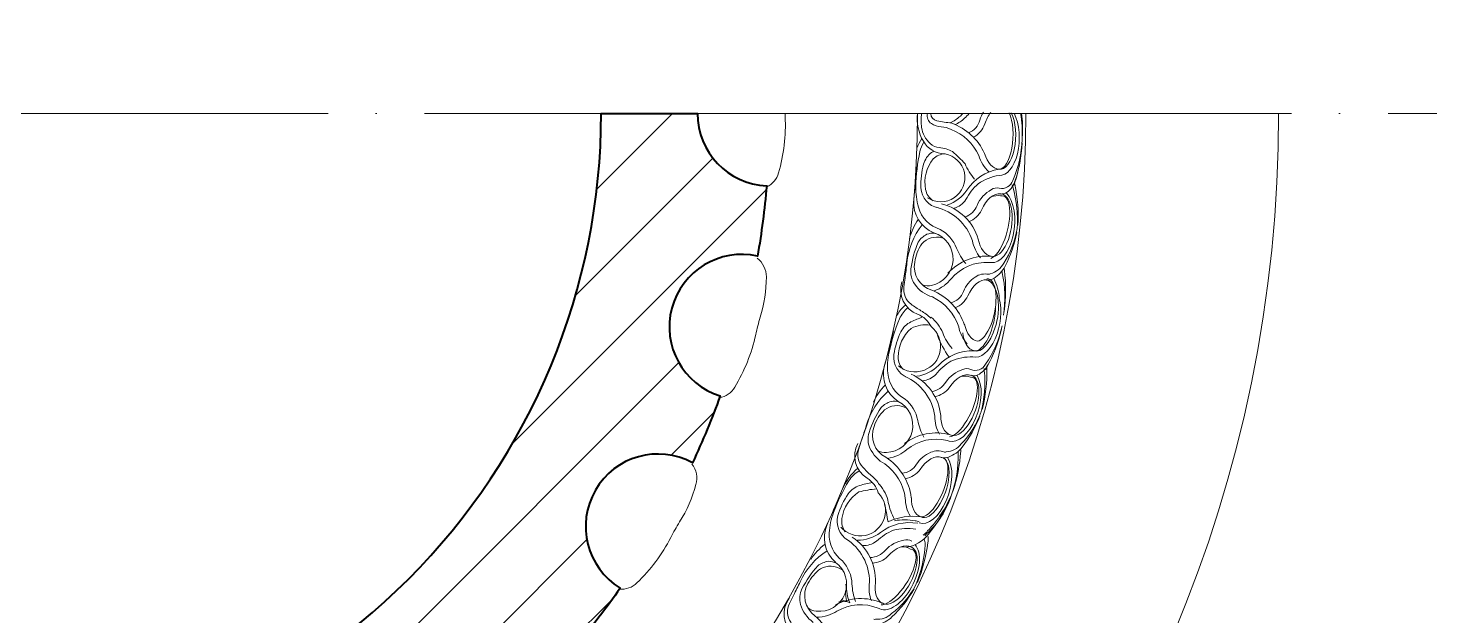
# Model space of a CAD drawing. Header units: millimetres. Extents: x 542654 to 551203, y 315718 to 321804.
# Drawn here: x 549089.6 to 549528.6, y 319470.3 to 319653.3 of the extents above; entities that cross this region are included whole.
import ezdxf

# ---------------------------------------------------------------- set-up
doc = ezdxf.new("R2010")
doc.units = ezdxf.units.MM
doc.linetypes.add('ACAD_ISO04W100', pattern=[30, 24, -3, 0, -3])
doc.layers.add('cad-block.com', color=250, linetype='Continuous')

msp = doc.modelspace()

# ---------------------------------------------------------------- hatches: boundary and pattern name
at = {"layer": 'cad-block.com', "true_color": 0x000000}
h = msp.add_hatch(dxfattribs=at)
h.set_pattern_fill('ANSI31', color=18, scale=150, style=0)
h.set_pattern_definition([(45, (-1130289.928, -83077.777), (-13.25825215, 13.25825215), [])])
edge = h.paths.add_edge_path()
edge.add_line((549063.07, 319861.9), (549063.07, 319831.87))
edge.add_arc((549063.07, 319626.77), 205.1, 90, 180)
edge.add_arc((549063.07, 319626.77), 205.1, 180, 270)
edge.add_arc((549063.07, 319626.77), 205.1, 270, 360)
edge.add_line((549268.17, 319626.77), (549298.21, 319626.77))
edge.add_arc((549320.75, 319626.77), 22.54, 180, 267.4934)
edge.add_arc((549060.23, 319627.14), 260.54, 350.0929, 354.9598, ccw=False)
edge.add_arc((549311.97, 319560.32), 22.54, 77.4026, 252.7016)
edge.add_arc((549059.79, 319628.13), 261.23, 335.0549, 340.0042, ccw=False)
edge.add_arc((549285.88, 319498.15), 22.54, 61.4709, 238.5379)
edge.add_arc((549063.27, 319626.62), 257.43, 319.9958, 324.9905, ccw=False)
edge.add_arc((549245.23, 319444.52), 22.54, 47.4916, 222.4785)
edge.add_arc((549063.07, 319626.77), 257.67, 304.9273, 309.9719, ccw=False)
edge.add_arc((549191.65, 319403.31), 22.54, 32.764, 207.0672)
edge.add_arc((549063.07, 319626.77), 257.67, 289.958, 294.9039, ccw=False)
edge.add_arc((549129.51, 319377.86), 22.54, 17.3263, 192.5624)
edge.add_arc((549063.07, 319626.77), 257.67, 275.0131, 279.9308, ccw=False)
edge.add_arc((549063.07, 319369.1), 22.54, 2.5066, 90)
edge.add_arc((549063.07, 319369.1), 22.54, 90, 177.4934)
edge.add_arc((549063.07, 319626.77), 257.67, 260.0692, 264.9869, ccw=False)
edge.add_arc((548996.64, 319377.86), 22.54, 347.4376, 522.6737)
edge.add_arc((549063.07, 319626.77), 257.67, 245.0961, 250.042, ccw=False)
edge.add_arc((548934.5, 319403.31), 22.54, 332.9328, 507.236)
edge.add_arc((549063.07, 319626.77), 257.67, 230.0281, 235.0727, ccw=False)
edge.add_arc((548880.92, 319444.52), 22.54, 317.5215, 492.5084)
edge.add_arc((549062.88, 319626.62), 257.43, 215.0095, 220.0042, ccw=False)
edge.add_arc((548840.27, 319498.15), 22.54, 301.4621, 478.5291)
edge.add_arc((549066.36, 319628.13), 261.23, 199.9958, 204.9451, ccw=False)
edge.add_arc((548814.18, 319560.32), 22.54, 287.2984, 462.5974)
edge.add_arc((549065.92, 319627.14), 260.54, 185.0402, 189.9071, ccw=False)
edge.add_arc((548805.4, 319626.77), 22.54, 272.5066, 360)
edge.add_arc((548805.4, 319626.77), 22.54, 0, 87.4934)
edge.add_arc((549065.92, 319626.4), 260.54, 170.0929, 174.9598, ccw=False)
edge.add_arc((548814.18, 319693.22), 22.54, 257.4026, 432.7016)
edge.add_arc((549066.36, 319625.41), 261.23, 155.0549, 160.0042, ccw=False)
edge.add_arc((548840.27, 319755.38), 22.54, 241.4709, 418.5379)
edge.add_arc((549062.88, 319626.92), 257.43, 139.9958, 144.9905, ccw=False)
edge.add_arc((548880.92, 319809.02), 22.54, 227.4916, 402.4785)
edge.add_arc((549063.07, 319626.77), 257.67, 124.9273, 129.9719, ccw=False)
edge.add_arc((548934.5, 319850.23), 22.54, 212.764, 387.0672)
edge.add_arc((549063.07, 319626.77), 257.67, 109.958, 114.9039, ccw=False)
edge.add_arc((548996.64, 319875.68), 22.54, 197.3263, 372.5624)
edge.add_arc((549063.07, 319626.77), 257.67, 95.0131, 99.9308, ccw=False)
edge.add_arc((549063.07, 319884.44), 22.54, 182.5066, 270)

# ---------------------------------------------------------------- linework, layer by layer
at = {"layer": 'cad-block.com', "color": 18, "lineweight": 40, "true_color": 0x000000}
msp.add_lwpolyline([(549063.07, 319421.67, 0.414214), (549268.17, 319626.77), (549298.21, 319626.77, 0.401457), (549319.76, 319604.25, -0.021239), (549316.88, 319582.32, 0.959795), (549305.27, 319538.8, -0.021599), (549296.64, 319517.96, 0.974726), (549274.12, 319478.93, -0.021797), (549260.46, 319461.13, 0.957182), (549228.61, 319429.3, -0.022015), (549210.6, 319415.51, 0.951482), (549171.58, 319393.06, -0.021584), (549151.03, 319384.57, 0.959268), (549107.51, 319372.96, -0.021461), (549085.59, 319370.08, 0.401457)], format="xyb", dxfattribs=at)
at = {"layer": 'cad-block.com', "color": 18, "linetype": 'ACAD_ISO04W100', "lineweight": 15, "ltscale": 5, "true_color": 0x000000}
msp.add_lwpolyline([(549063.07, 319626.77), (549528.56, 319626.77)], dxfattribs=at)
at = {"layer": 'cad-block.com', "color": 18, "lineweight": 15, "true_color": 0x000000}
for points in [[(549298.21, 319626.77), (549268.17, 319626.77)], [(549298.21, 319626.77), (549479.28, 319626.77)], [(549344.68, 319474.72), (549343.35, 319475.22)], [(549344.68, 319474.72), (549345.62, 319474.33)]]:
    msp.add_lwpolyline(points, dxfattribs=at)
for points in [[(549325.49, 319626.77, 0.003329), (549325.52, 319625.79, -0.08082), (549323.47, 319608.25, -0.218698), (549319.73, 319603.88)], [(549375.18, 319614.18, -0.258272), (549368.56, 319618.12, -0.163631), (549366.78, 319626.77, 1.063729)], [(549377.66, 319614.87, 0.100511), (549373.52, 319616.12, -0.161914), (549370.7, 319617.36, -0.175038), (549368.02, 319622.42, -0.071203), (549368.02, 319626.77, 0.071203)], [(549377.2, 319621.82, 0.098759), (549374.11, 319622.61, -0.132207), (549371.07, 319623.61, -0.326934), (549369.89, 319626.77, -3.000673)], [(549377.4, 319623.74, -0.008663), (549372.77, 319624.46, -0.39139), (549370.93, 319626.77, -59.373513)], [(549380.87, 319626.77, -0.048342), (549379.98, 319625.87)], [(549382.79, 319626.77, -0.05328), (549381.42, 319625.27)], [(549387.28, 319627.17, 0.068616), (549386.18, 319624.71, -0.25156), (549382.66, 319620.77)], [(549398.84, 319626.83, -0.057586), (549399.33, 319618.7)], [(549399.19, 319626.82, -0.035612), (549399.46, 319619.84)], [(549377.2, 319621.82, -0.195532), (549385.87, 319613.63, 0.142365), (549389.02, 319608.62)], [(549377.4, 319623.74, -0.205239), (549387.63, 319614.27), (549387.63, 319614.27)], [(549387.73, 319623.5, 0.132314), (549387.73, 319623.5, -0.187603), (549384.16, 319619.39)], [(549373.82, 319590.67, -0.258136), (549367.03, 319597.55, -0.074156), (549366.21, 319604.03, -0.047841), (549367.49, 319614.87, -0.095913), (549368.75, 319617.81, -0.095913)], [(549368.09, 319618.99, 0.075703), (549366.58, 319615.91)], [(549392.18, 319603.47, 0.37953), (549396.46, 319605.91, 0.093177), (549399.33, 319618.7)], [(549396.71, 319604.37, 0.018642), (549396.98, 319605.01, 0.065451), (549399.36, 319617.58, 0.065451)], [(549371.82, 319615.05, 0.034218), (549371.15, 319614.62, 0.168169), (549368.64, 319610.98, 0.080639), (549367.83, 319603.61, 0.343741), (549373.25, 319597.33)], [(549375.36, 319614.19, 0.174124), (549371.6, 319612.64, 0.216881), (549369.28, 319603.1, 0.210677), (549371.62, 319599.57, 0.004601)], [(549377.66, 319614.87, -0.02501), (549381.57, 319611.12, 0.086664), (549384.54, 319606.32)], [(549392.49, 319601.68, 0.154889), (549394.68, 319602.22, 0.162419), (549397.21, 319606, 0.070806), (549398.96, 319614.68, 0.039582)], [(549371.86, 319589.55, -0.330572), (549365.58, 319599.8, 0.00887), (549366.36, 319610.86, -0.170453)], [(549392.16, 319609.4, 0.211881), (549382.08, 319602.88, 0.145453)], [(549392.15, 319607.46, 0.115094), (549385.67, 319604.87, 0.113469)], [(549385.67, 319604.87, 0.097391), (549381.81, 319599.92, -0.177785), (549378.05, 319597.24, -52748.141496)], [(549389.76, 319603.04, 0.167244), (549385.32, 319598.15, -0.221723), (549381.53, 319594.48, -0.21466)], [(549385.67, 319604.87, 0.000004), (549385.67, 319604.86, 0.000004)], [(549389.76, 319603.04, -0.243056), (549392.18, 319603.47, -0.467619)], [(549396.27, 319604.53, -0.024119), (549396.41, 319603.93, -0.09277), (549397.78, 319590.83)], [(549396.92, 319605.48, -0.020284), (549397.09, 319604.71, -0.065325), (549398.02, 319591.93, -0.065451)], [(549392.57, 319601.06, 0.150462), (549389.7, 319600.83, -1140.797871)], [(549392.59, 319601.72, 0.0002), (549392.59, 319601.72, 0.0002)], [(549372.47, 319597.54, 0.042276), (549372.47, 319597.54, -0.260309), (549383.87, 319587.14, 0.123631), (549386.35, 319581.82)], [(549374.23, 319598.62, -0.266872), (549385.68, 319587.61), (549385.68, 319587.61)], [(549386.69, 319596.67, 0.165719), (549386.69, 319596.67, -0.184944), (549382.76, 319593.06)], [(549368.18, 319592.1, 0.14286), (549363.46, 319580.22, -0.003114), (549362.86, 319575.57, 0.001263), (549362.49, 319572.77, 0.269297), (549364.76, 319567.35, 0.032055), (549367.83, 319565.32, -0.066973), (549370.92, 319562.96, -14.793123)], [(549366.93, 319593.79, 0.081084), (549364.27, 319587.86, 0.380747)], [(549373.82, 319590.67, -0.172942), (549378.9, 319584.85, 0.080911), (549381.76, 319580.04)], [(549388.92, 319576.67, 0.375012), (549389.41, 319576.85, 0.214877), (549393.6, 319580.14, 0.107511), (549397.8, 319590.94, 0.071007)], [(549371.39, 319569.61, -0.167679), (549365.87, 319573.6, -0.185084), (549364.68, 319578.34, -0.066584), (549366.96, 319586.7, -0.127223), (549369.65, 319589.13, -0.13935), (549372.26, 319589.37, -1.947991)], [(549371.24, 319571.71, -0.381697), (549365.87, 319580.48, -0.122512), (549368.13, 319586.13, -0.285423), (549374.33, 319588.07, -0.437676)], [(549388.24, 319574.87, 0.160145), (549390.48, 319575.4, 0.142486), (549394.02, 319579.19, 0.07532), (549397.69, 319589.68, 0.065451)], [(549316.77, 319581.7, -0.235986), (549319.64, 319575.87, -0.07141), (549317.73, 319563.28, 0.018971), (549316.33, 319557.9, -0.08082), (549309.8, 319541.49, -0.218698), (549305.06, 319538.23, 4.897117)], [(549389.68, 319582.29, 0.231733), (549376.17, 319576.99, -0.066571), (549376.17, 319576.99)], [(549389.06, 319580.38, 0.234103), (549377.23, 319575.29, -0.067828), (549375, 319573.13, -0.067828)], [(549384.72, 319575.81, -0.207831), (549388.92, 319576.67, -0.467619)], [(549389.68, 319580.33, 0.076886), (549389.06, 319580.38, 0.711485)], [(549393.03, 319577.64, -0.020326), (549393.15, 319577.13, -0.093407), (549393.5, 319563.99)], [(549393.68, 319578.58, -0.01773), (549393.83, 319577.91, -0.065459), (549393.74, 319565.11, -0.065459)], [(549370.96, 319560.41, 0.191456), (549366.78, 319564.21, -0.402427), (549361.91, 319574.37, 0.069687)], [(549371.14, 319573.23, -0.148154), (549368.32, 319573.35, -0.438262)], [(549384.72, 319575.81, 0.150244), (549381.04, 319571.33, -0.25156), (549377.13, 319567.79, -0.21133)], [(549392.22, 319569.17, 0.118076), (549390.48, 319575.4, -0.25983)], [(549371.24, 319571.71, -0.220912), (549381.4, 319560.8), (549381.4, 319560.8)], [(549371.39, 319569.61, -0.203444), (549379.58, 319560.35, 0.142365), (549382.19, 319555.04)], [(549382.46, 319569.97, 0.132314), (549382.46, 319569.97, -0.187603), (549378.49, 319566.25)], [(549362.9, 319537.83, -0.258136), (549357.49, 319545.85, -0.074156), (549357.88, 319552.38, -0.047841), (549361.15, 319562.79, -0.121634), (549363.74, 319566.22, -0.095913)], [(549363.01, 319567.1, 0.106907), (549360.45, 319563.98)], [(549368.37, 319563.38, 0.012713), (549364.7, 319561.87, 0.168169), (549361.56, 319558.76, 0.080639), (549359.4, 319551.66, 0.343741), (549363.57, 319544.49)], [(549370.75, 319560.8, 0.164489), (549364.77, 319559.84, 0.216881), (549360.73, 319550.89, 0.210677), (549362.38, 319546.99, 0.004601)], [(549370.89, 319563.36, -0.137047), (549374.62, 319558.42, 0.081294), (549377.5, 319553.6)], [(549383.31, 319547.03, 0.37953), (549387.96, 319548.63, 0.093177), (549393.15, 319560.67)], [(549387.92, 319547.07, 0.018642), (549388.31, 319547.65, 0.065451), (549392.96, 319559.56, 0.065451)], [(549360.76, 319537.1, -0.330572), (549356.48, 319548.34, 0.00887), (549359.3, 319559.06, -0.170453)], [(549383.28, 319545.21, 0.154889), (549385.53, 319545.33, 0.162419), (549388.72, 319548.58, 0.070806), (549392.04, 319556.78, 0.039582)], [(549384.38, 319552.85, 0.211881), (549373.27, 319548.31, 0.145453)], [(549384.01, 319550.95, 0.115094), (549377.17, 319549.6, 0.113469)], [(549377.47, 319552.03, 0.000004), (549377.47, 319552.03, 0.000004)], [(549377.17, 319549.6, 0.097391), (549372.46, 319545.45, -0.177785), (549368.27, 319543.52, -52748.141496)], [(549380.85, 319547.05, 0.167244), (549375.58, 319543.07, -0.221723), (549371.17, 319540.16, -0.21466)], [(549377.17, 319549.6, 0.000004), (549377.17, 319549.6, 0.000004)], [(549380.85, 319547.05, -0.243056), (549383.31, 319547.03, -0.467619)], [(549387.52, 319547.31, -0.024119), (549387.55, 319546.69, -0.09277), (549386.47, 319533.57)], [(549388.34, 319548.12, -0.020284), (549388.36, 319547.33, -0.065325), (549386.91, 319534.6, -0.065451)], [(549356.7, 319542.18, 0.081084), (549352.99, 319536.85, 0.380747)], [(549362.83, 319544.84, 0.042276), (549362.83, 319544.84, -0.260309), (549372.12, 319532.51, 0.123631), (549373.57, 319526.83)], [(549364.77, 319545.58, -0.266872), (549373.98, 319532.64), (549373.98, 319532.64)], [(549383.24, 319544.59, 0.150462), (549380.38, 319544.89, -1140.797871)], [(549383.38, 319545.23, 0.0002), (549383.38, 319545.23, 0.0002)], [(549357.61, 319540.29, 0.14286), (549350.78, 319529.49, -0.003114), (549349.33, 319525.03, 0.001263), (549348.45, 319522.34, 0.269297), (549349.68, 319516.6, 0.032055), (549352.32, 319514.03, -0.066973), (549354.92, 319511.14, -14.793123)], [(549362.9, 319537.83, -0.172942), (549366.81, 319531.18, 0.080911), (549368.73, 319525.93)], [(549376.66, 319541.35, 0.165719), (549376.66, 319541.35, -0.184944), (549372.13, 319538.54)], [(549356.61, 319517.59, -0.167679), (549351.93, 319522.53, -0.185084), (549351.63, 319527.41, -0.066584), (549355.42, 319535.2, -0.127223), (549358.51, 319537.09, -0.13935), (549361.12, 319536.85, -1.947991)], [(549356.86, 319519.68, -0.381697), (549353.2, 319529.3, -0.122512), (549356.46, 319534.43, -0.285423), (549362.91, 319535.19, -0.437676)], [(549375.14, 319521.29, 0.375012), (549375.66, 319521.37, 0.214877), (549380.38, 319523.83, 0.107511), (549386.51, 319533.67, 0.071007)], [(549374.14, 319519.64, 0.160145), (549376.44, 319519.75, 0.142486), (549380.62, 319522.82, 0.07532), (549386.17, 319532.46, 0.065451)], [(549354.49, 319508.62, 0.191456), (549351.08, 319513.13, -0.402427), (549348.17, 319524.02, 0.069687)], [(549375.97, 319524.91, 0.234103), (549363.41, 319522.09, -0.067828), (549360.81, 319520.38, -0.067828)], [(549376.93, 319526.67, 0.231733), (549362.67, 319523.96, -0.066571), (549362.67, 319523.96)], [(549376.57, 319524.74, 0.076886), (549375.97, 319524.91, 0.711485)], [(549357.04, 319521.19, -0.148154), (549354.29, 319521.83, -0.438262)], [(549356.86, 319519.68, -0.220912), (549364.82, 319507.08), (549364.82, 319507.08)], [(549370.86, 319521.22, 0.150244), (549366.42, 319517.5, -0.25156), (549361.92, 319514.74, -0.21133)], [(549370.86, 319521.22, -0.207831), (549375.14, 319521.29, -0.467619)], [(549379.36, 319521.48, -0.020326), (549379.38, 319520.96, -0.093407), (549377.3, 319507.98)], [(549380.18, 319522.29, -0.01773), (549380.2, 319521.6, -0.065459), (549377.75, 319509.04, -0.065459)], [(549296.47, 319517.58, -0.235986), (549297.72, 319511.2, -0.07141), (549292.62, 319499.53, 0.018971), (549289.87, 319494.7, -0.08082), (549279.32, 319480.53, -0.218698), (549273.9, 319478.62, 4.897117)], [(549343.42, 319487.38, -0.258136), (549339.24, 319496.1, -0.074156), (549340.58, 319502.5, -0.047841), (549345.33, 319512.33, -0.127083), (549348.6, 319515.47, -0.095913)], [(549348.1, 319516.29, 0.105571), (549343.33, 319509.75, 0.829552)], [(549356.61, 319517.59, -0.203444), (549362.95, 319506.97, 0.142365), (549364.54, 319501.27)], [(549367.56, 319515.9, 0.132314), (549367.56, 319515.9, -0.187603), (549362.97, 319512.98)], [(549352.65, 319511.87, 0.014065), (549348.7, 319510.9, 0.168169), (549345.15, 319508.28, 0.080639), (549341.97, 319501.57, 0.343741), (549345.06, 319493.87)], [(549354.9, 319511.16, -0.137047), (549357.65, 319505.62, 0.081294), (549359.58, 319500.35)], [(549341.2, 319486.96, -0.330572), (549338.6, 319498.7, 0.00887), (549342.95, 319508.91, -0.170453)], [(549354.05, 319509.81, 0.050218), (549348.48, 319508.88, 0.216881), (549343.18, 319500.61, 0.210677), (549344.24, 319496.51, 0.004601)], [(549363.19, 319491.66, 0.19572), (549370.14, 319495.71, 0.063787), (549377.01, 319506.9, 0.065451)], [(549368.53, 319495.45, 0.084136), (549369.9, 319496.72, 0.090657), (549377.3, 319507.98)], [(549368.99, 319495.22, 0.018668), (549369.49, 319495.71, 0.138496), (549377.3, 319507.98)], [(549366.86, 319499.11, 0.211881), (549355.21, 319496.24, 0.145453)], [(549367.77, 319501.12, 0.145453), (549357.56, 319499.57, 0.145453)], [(549359.26, 319498.81, 0.000004), (549359.26, 319498.81, 0.000004)], [(549366.06, 319499.89, 0.091119), (549359.56, 319499.92, 0.091119)], [(549367.22, 319499.55, 0.086243), (549366.06, 319499.89)], [(549344.38, 319494.32, 0.042276), (549344.38, 319494.32, -0.260309), (549351.77, 319480.77, 0.123631), (549352.38, 319474.93)], [(549346.4, 319494.77, -0.266872), (549353.63, 319480.62), (549353.63, 319480.62)], [(549359.25, 319496.94, 0.097391), (549353.99, 319493.52, -0.177785), (549349.56, 319492.22, -52748.141496)], [(549362.52, 319493.88, 0.167244), (549356.73, 319490.71, -0.221723), (549351.94, 319488.47, -0.21466)], [(549366.22, 319497.28, 0.115094), (549359.25, 319496.94, 0.113469)], [(549359.25, 319496.94, 0.000004), (549359.25, 319496.94, 0.000004)], [(549362.52, 319493.88, -0.243056), (549364.95, 319493.5, -0.467619)], [(549368.82, 319494.29, -0.075445), (549369.1, 319492.55, -0.09277), (549366.12, 319479.72)], [(549370.09, 319495.03, -0.0553), (549370, 319493.07, -0.065325), (549366.71, 319480.68, -0.065451)], [(549338.55, 319490.58, 0.14286), (549330.22, 319480.89, -0.003114), (549328.13, 319476.68, 0.001263), (549326.87, 319474.15, 0.269297), (549327.24, 319468.29, 0.032055), (549329.49, 319465.37, -0.066973), (549331.63, 319462.13, -14.793123)], [(549337.92, 319492.58, 0.081084), (549333.48, 319487.85, 0.380747)], [(549364.53, 319491.09, 0.150462), (549361.74, 319491.81, -1140.797871)], [(549364.76, 319491.71, 0.0002), (549364.77, 319491.71, 0.0002)], [(549334.25, 319468.27, -0.167679), (549330.33, 319473.84, -0.185084), (549330.75, 319478.71, -0.066584), (549335.64, 319485.86, -0.127223), (549338.97, 319487.29, -0.13935), (549341.52, 319486.67, -1.947991)], [(549334.8, 319470.3, -0.381697), (549332.58, 319480.35, -0.122512), (549336.56, 319484.95, -0.285423), (549343.05, 319484.76, -0.437676)], [(549343.42, 319487.38, -0.172942), (549346.32, 319480.22, 0.080911), (549347.46, 319474.75)], [(549357.54, 319488.86, 0.165719), (549357.54, 319488.86, -0.184944), (549352.65, 319486.73)], [(549344.46, 319480.14, 0.07743), (549345.62, 319474.33)], [(549330.85, 319459.71, 0.191456), (549328.13, 319464.66, -0.402427), (549326.84, 319475.86, 0.069687)], [(549344.68, 319474.72, -0.07015), (549344.33, 319478.13, -19.622148)], [(549351.89, 319467.75, 0.160145), (549354.18, 319467.52, 0.142486), (549358.77, 319469.95, 0.07532), (549365.66, 319478.67, 0.065451)], [(549353.12, 319469.23, 0.375012), (549353.65, 319469.23, 0.214877), (549358.68, 319470.98, 0.107511), (549366.17, 319479.82, 0.071007)], [(549335.2, 319471.77, -0.148154), (549332.57, 319472.81, -0.438262)], [(549354.47, 319472.68, 0.234103), (549341.63, 319471.73, -0.067828), (549338.81, 319470.42, -0.067828)], [(549355.68, 319474.29, 0.231733), (549341.18, 319473.68, -0.066571), (549341.18, 319473.68)], [(549344.68, 319474.72, 0.120962), (549342.26, 319474.63, -1.326627)], [(549355.04, 319472.44, 0.076886), (549354.47, 319472.68, 0.711485)], [(549334.8, 319470.3, -0.220912), (549340.84, 319456.67), (549340.84, 319456.67)]]:
    msp.add_lwpolyline(points, format="xyb", dxfattribs=at)
for centre, radius, start, end in [((549063.07, 319626.77), 303.7, 270, 0), ((549063.07, 319626.77), 337.45, 270, 0), ((549063.07, 319626.77), 416.2, 270, 0), ((549372.26, 319634.38), 11.5, 294.1302, 312.2119), ((549373.7, 319633.78), 11.5, 294.1302, 312.2119), ((549373.97, 319606.78), 7.53, 236.9672, 79.3422), ((549372.48, 319609.21), 11.5, 288.1623, 326.6014), ((549369.4, 319581.48), 8.43, 281.909, 73.0153), ((549368.2, 319582.4), 11.5, 288.1645, 306.2462), ((549366, 319554.21), 7.94, 229.2642, 51.2954), ((549403.85, 319569.93), 33.27, 201.7175, 214.9038), ((549365.01, 319556.31), 11.5, 277.5093, 315.9483), ((549356.85, 319529.62), 8.43, 271.256, 62.3623), ((549355.85, 319530.75), 11.5, 277.5115, 295.5932), ((549348.87, 319503.08), 7.9, 220.6144, 44.6234), ((549242.62, 319480.14), 116.58, 9.5944, 12.4725), ((549348.2, 319505.35), 11.5, 269.1282, 307.5673), ((549336.24, 319480.14), 8.43, 262.8749, 53.9812), ((549335.41, 319481.4), 11.5, 269.1304, 287.2121)]:
    msp.add_arc(centre, radius, start, end, dxfattribs=at)
for centre, major_axis, start_param, end_param in [((549392.64, 319619.21), (-0.48, -9.81), 3.805379, 4.287134), ((549392.64, 319619.21), (-0.48, -9.81), -1.015777, 0), ((549391.17, 319592), (-1.49, -9.71), 3.141593, 4.300206), ((549391.17, 319592), (-1.49, -9.71), -1.015776, 0), ((549386.89, 319565.19), (-1.49, -9.71), 3.141593, 4.287134), ((549386.89, 319565.57), (-1.49, -9.71), -1.015777, 0), ((549386.66, 319562.4), (-2.28, -9.55), -1.015777, 0), ((549380.19, 319535.94), (-3.26, -9.26), 3.141593, 4.300206), ((549380.19, 319535.94), (-3.26, -9.26), -1.015776, 0), ((549371.03, 319510.38), (-3.26, -9.26), 3.141593, 4.287134), ((549371.03, 319510.38), (-3.26, -9.26), -1.015777, 0), ((549360.25, 319482.98), (-4.58, -8.69), 3.141593, 4.300206), ((549360.25, 319482.98), (-4.58, -8.69), -1.015776, 0)]:
    msp.add_ellipse(centre, major_axis=major_axis, ratio=0.570546, start_param=start_param, end_param=end_param, dxfattribs=at)
at = {"layer": 'cad-block.com', "color": 18, "lineweight": 15, "true_color": 0x000000, "extrusion": (0, 0, -1)}
for centre, major_axis, ratio, start_param, end_param in [((549392.43, 319618.97), (0.1, 11.52), 0.522762, 0.808279, 3.172065), ((549392.64, 319619.21), (-0.48, -9.81), 0.39308, 3.786762, 6.283185), ((549392.9, 319619.19), (-0.48, -9.83), 0.45019, 3.7872, 6.34371), ((549391.07, 319591.35), (-2.39, -9.75), 0.383363, 2.916296, 6.057889), ((549390.94, 319591.78), (-1.26, -11.45), 0.522, 3.557014, 6.283897), ((549391.44, 319591.96), (-1.49, -9.72), 0.469432, 3.083543, 6.341235), ((549391.69, 319591.76), (1.49, 9.72), 0.612911, -0.044481, -0.044423), ((549386.89, 319565.57), (-1.96, -9.68), 0.397635, 3.024538, 6.166131), ((549387.16, 319565.15), (-0.83, -9.82), 0.482002, 3.225421, 5.233987), ((549386.41, 319562.21), (2.22, 11.3), 0.522762, 0.808279, 3.172065), ((549386.66, 319562.4), (-2.28, -9.55), 0.39308, 4.151876, 6.283185), ((549386.92, 319562.34), (-2.28, -9.57), 0.45019, -1.452821, 0.060525), ((549379.92, 319535.76), (-3.35, -11.02), 0.522, 3.557014, 6.283897), ((549379.98, 319535.32), (-4.15, -9.14), 0.383363, 2.916296, 6.057889), ((549380.45, 319535.85), (-3.27, -9.28), 0.469432, 3.083543, 6.341235), ((549380.66, 319535.61), (3.26, 9.27), 0.612911, -0.044481, -0.044423), ((549370.77, 319510.21), (-3.38, -11.01), 0.522762, 3.543527, 6.313658), ((549371.03, 319510.38), (-3.71, -9.15), 0.397635, 3.024538, 6.166131), ((549371.28, 319510.29), (-3.27, -9.28), 0.45019, 3.081068, 6.34371), ((549359.96, 319482.85), (-5.04, -10.36), 0.523583, 3.345397, 6.262875), ((549359.95, 319482.4), (-5.44, -8.44), 0.383363, 2.916296, 6.057889), ((549360.49, 319482.86), (-4.58, -8.7), 0.469432, 3.083543, 6.341235), ((549360.67, 319482.59), (4.58, 8.7), 0.612911, -0.044481, -0.044423)]:
    msp.add_ellipse(centre, major_axis=major_axis, ratio=ratio, start_param=start_param, end_param=end_param, dxfattribs=at)

doc.saveas('drawing.dxf')
